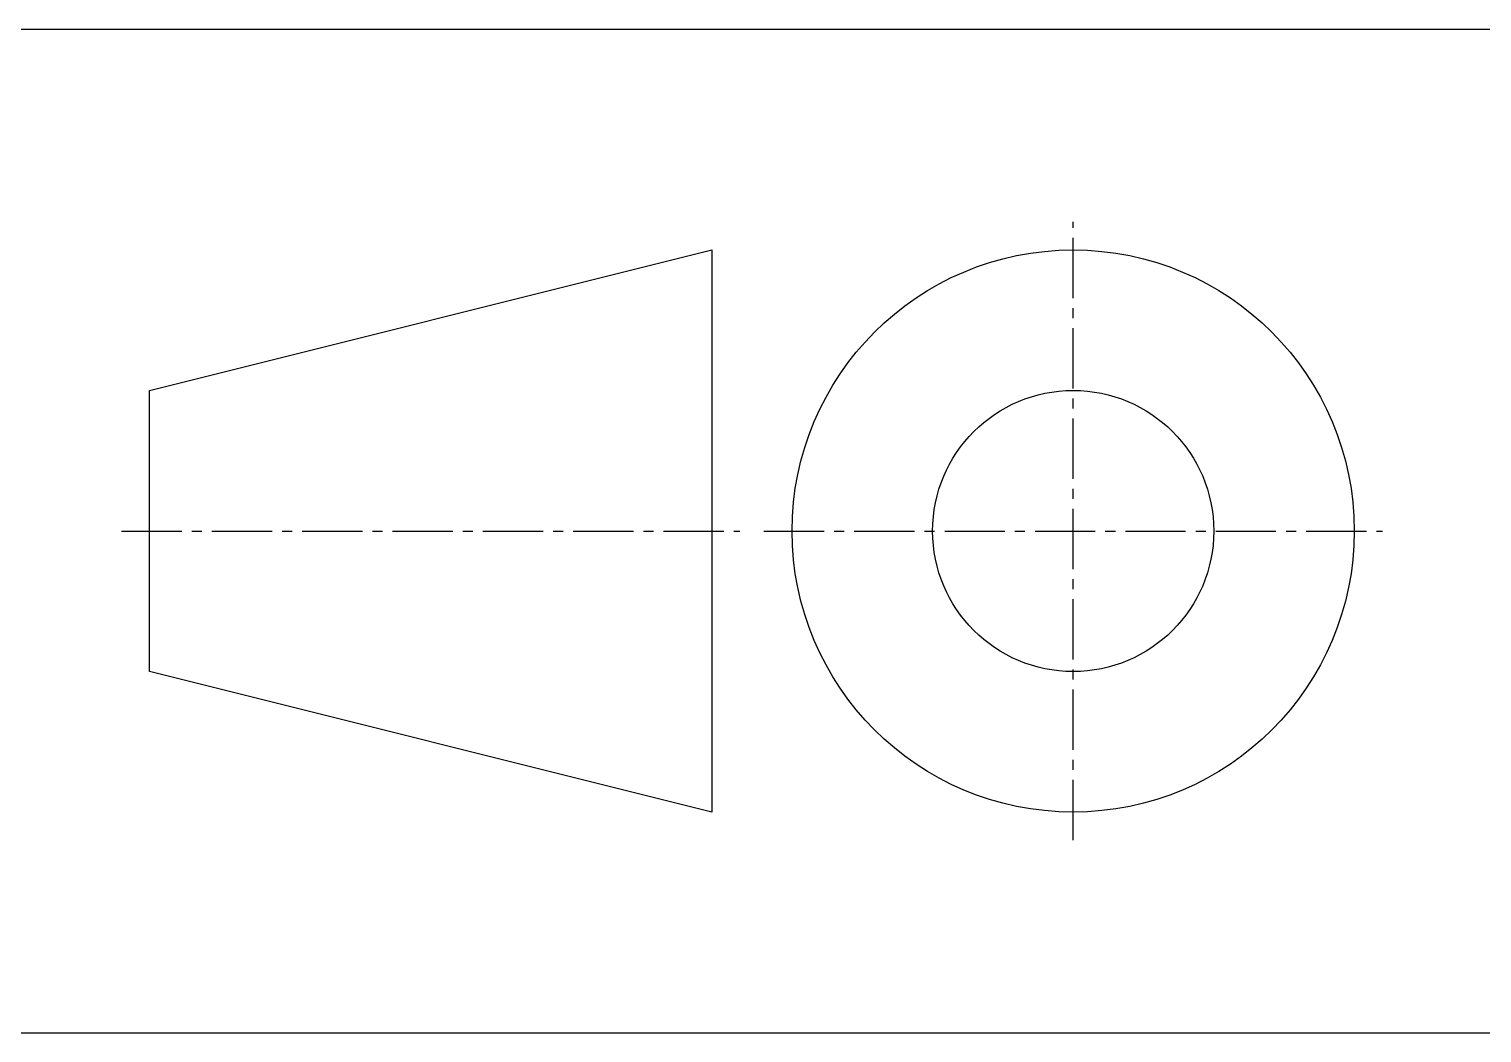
# Paper-space layout 'A0 - Landscape' of a CAD drawing. Header units: millimetres. Extents: x 0 to 1494, y 0 to 841.
# Drawn here: x 1456.24 to 1474.33, y 90.42 to 102.92 of the extents above; entities that cross this region are included whole.
import ezdxf
from ezdxf.enums import TextEntityAlignment as Align

# ---------------------------------------------------------------- set-up
doc = ezdxf.new("R2010")
doc.units = ezdxf.units.MM
doc.linetypes.add('CENTER2', pattern=[1.125, 0.75, -0.125, 0.125, -0.125])
for name, color, linetype in [('CDL_PROJECTION_1', 3, 'Continuous'), ('CDL_TITLE_BLOCK', 7, 'Continuous'), ('CDL_TITLE_BLOCK_CYAN', 4, 'Continuous'), ('CDL_TITLE_BLOCK_RED', 1, 'Continuous')]:
    doc.layers.add(name, color=color, linetype=linetype)
doc.styles.add('RHI_HEADER2017-H1_5', font='arial.ttf', dxfattribs={"height": 1.5})
doc.styles.add('RHI_HEADER2017-H2', font='arial.ttf', dxfattribs={"height": 2})
doc.styles.add('RHI_HEADER2017-H3', font='arial.ttf', dxfattribs={"height": 3})
doc.styles.add('RHI_HEADER2017-H4', font='arial.ttf', dxfattribs={"height": 4})

# ---------------------------------------------------------------- blocks, each defined once
blk = doc.blocks.new('LANDSCAPE_DIN_TITLEBLOCK_REV07_ISO7200')
at = {"layer": 'CDL_PROJECTION_1', "linetype": 'CENTER2'}
for p, q in [((-25.25, 26.902), (-25.25, 34.602)), ((-37.1, 30.752), (-29.4, 30.752)), ((-29.1, 30.752), (-21.4, 30.752))]:
    blk.add_line(p, q, dxfattribs=at)
at = {"layer": 'CDL_PROJECTION_1'}
blk.add_lwpolyline([(-29.75, 27.252), (-36.75, 29.002), (-36.75, 32.502), (-29.75, 34.252)], close=True, dxfattribs=at)
for radius in [3.5, 1.75]:
    blk.add_circle((-25.25, 30.752), radius, dxfattribs=at)
at = {"layer": 'CDL_TITLE_BLOCK'}
for p, q in [((-91, 37.002), (0, 37.002)), ((-91, 24.502), (0, 24.502))]:
    blk.add_line(p, q, dxfattribs=at)
for tag, height, style, p in [('CONSIGNEE-1', 3, 'RHI_HEADER2017-H3', (-178.5, 51.612)), ('CONSIGNEE-2', 3, 'RHI_HEADER2017-H3', (-178.5, 47.112)), ('COUNTRY_CONSIGNEE', 2, 'RHI_HEADER2017-H2', (-178.5, 43.908)), ('CLIENT', 3, 'RHI_HEADER2017-H3', (-178.5, 35.612)), ('COUNTRY_CLIENT', 2, 'RHI_HEADER2017-H2', (-178.5, 32.408)), ('UNIT_1ST_LANGUAGE', 3, 'RHI_HEADER2017-H3', (-178.5, 24.112)), ('UNIT_DISCRIPTION_1_1ST_LANGUAGE', 2, 'RHI_HEADER2017-H2', (-178.5, 20.908)), ('UNIT_DISCRIPTION_2_1ST_LANGUAGE', 2, 'RHI_HEADER2017-H2', (-178.5, 17.408)), ('UNIT_2ND_LANGUAGE', 3, 'RHI_HEADER2017-H3', (-178.5, 11.612)), ('UNIT_DISCRIPTION_1_2ND_LANGUAGE', 2, 'RHI_HEADER2017-H2', (-178.5, 8.408)), ('UNIT_DISCRIPTION_2_2ND_LANGUAGE', 2, 'RHI_HEADER2017-H2', (-178.5, 4.908))]:
    blk.add_attdef(tag, text='', height=height, dxfattribs=dict(at, style=style)).set_placement(p, align=Align.BOTTOM_LEFT)
at = {"layer": 'CDL_TITLE_BLOCK', "style": 'RHI_HEADER2017-H4'}
for tag, p in [('GEN-TITLE-SCA{5.42}', (-9.75, 29.023)), ('SIZE', (-84, 4.5)), ('DWG_NO', (-63, 4.5)), ('REV', (-43.25, 4.5)), ('PA.', (-17.25, 4.5)), ('OF', (-5.75, 4.5))]:
    blk.add_attdef(tag, text='', height=3.5, dxfattribs=at).set_placement(p, align=Align.MIDDLE_CENTER)
at = {"layer": 'CDL_TITLE_BLOCK_CYAN', "style": 'RHI_HEADER2017-H2'}
for tag, p in [('REV_4', (-176.35, 109.815)), ('REV_4_STATE', (-169.05, 109.815)), ('REV_4_DATE_DRAWN', (-157.401, 109.815)), ('REV_4_DRAWN_BY', (-142.901, 109.815)), ('REV_4_CHECKING_DATE', (-128.401, 109.815)), ('REV_4_CHECKED_BY', (-113.901, 109.815)), ('REV_3', (-176.35, 104.065)), ('REV_3_STATE', (-169.05, 104.065)), ('REV_3_DATE_DRAWN', (-157.401, 104.065)), ('REV_3_DRAWN_BY', (-142.901, 104.065)), ('REV_3_CHECKING_DATE', (-128.401, 104.065)), ('REV_3_CHECKED_BY', (-113.901, 104.065)), ('REV_2', (-176.35, 98.565)), ('REV_2_STATE', (-169.05, 98.565)), ('REV_2_DATE_DRAWN', (-157.401, 98.565)), ('REV_2_DRAWN_BY', (-142.901, 98.565)), ('REV_2_CHECKING_DATE', (-128.401, 98.565)), ('REV_2_CHECKED_BY', (-113.901, 98.565)), ('REV_1_STATE', (-169.05, 93.065)), ('REV_1_CHECKING_DATE', (-128.401, 93.065)), ('REV_1_CHECKED_BY', (-113.901, 93.065)), ('REV_1', (-176.35, 93.065)), ('REV_1_DATE_DRAWN', (-157.401, 93.065)), ('REV_1_DRAWN_BY', (-142.901, 93.065))]:
    blk.add_attdef(tag, text='', height=2, dxfattribs=at).set_placement(p, align=Align.MIDDLE_CENTER)
for tag, p in [('REV_4_MODIFICATION', (-105.401, 109.815)), ('REV_3_MODIFICATION', (-105.401, 104.065)), ('REV_2_MODIFICATION', (-105.401, 98.565)), ('REV_1_MODIFICATION', (-105.401, 93.065))]:
    blk.add_attdef(tag, text='', height=2, dxfattribs=at).set_placement(p, align=Align.MIDDLE_LEFT)
at = {"layer": 'CDL_TITLE_BLOCK_RED', "style": 'RHI_HEADER2017-H3'}
for tag, p in [('APPROVAL_COMPANY', (-173.4, 152.815)), ('APPROVAL_BY', (-157.5, 128.315)), ('APPROVAL_DATE', (-157.5, 122.315))]:
    blk.add_attdef(tag, text='', height=3, dxfattribs=at).set_placement(p, align=Align.MIDDLE_LEFT)
at = {"layer": 'CDL_TITLE_BLOCK_RED'}
for tag, height, style, p in [('APPROVED', 1.5, 'RHI_HEADER2017-H1_5', (-88.4, 146.815)), ('APPR_AS_CORR', 1.5, 'RHI_HEADER2017-H1_5', (-88.4, 142.315)), ('REV_RESUB', 1.5, 'RHI_HEADER2017-H1_5', (-88.4, 137.815)), ('REJECTED', 1.5, 'RHI_HEADER2017-H1_5', (-88.4, 133.315)), ('CREATION_DATE', 2, 'RHI_HEADER2017-H2', (-62.206, 31.252)), ('DRAWN_BY', 2, 'RHI_HEADER2017-H2', (-46, 31.252)), ('CHECKING_DATE', 2, 'RHI_HEADER2017-H2', (-62, 26.752)), ('CHECKED_BY', 2, 'RHI_HEADER2017-H2', (-46, 26.752)), ('FORMER', 1.5, 'RHI_HEADER2017-H1_5', (-9.75, 15.954))]:
    blk.add_attdef(tag, text='', height=height, dxfattribs=dict(at, style=style)).set_placement(p, align=Align.MIDDLE_CENTER)

psp = doc.layouts.new('A0 - Landscape')

# ---------------------------------------------------------------- block references
at = {"lineweight": 0}
psp.add_blockref('LANDSCAPE_DIN_TITLEBLOCK_REV07_ISO7200', (1494.493, 65.913), dxfattribs=at)

doc.saveas('drawing.dxf')
